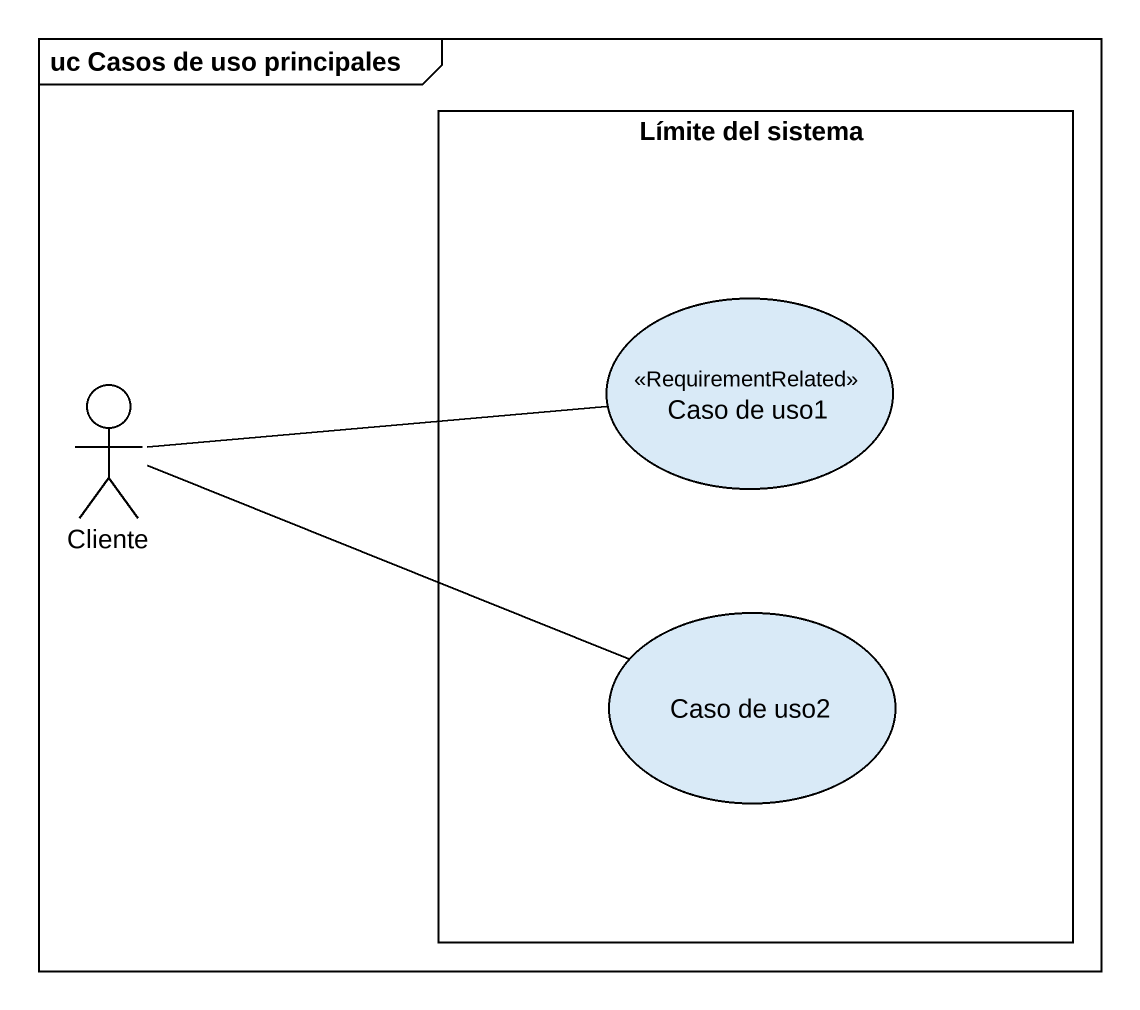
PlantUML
@startuml
mainframe uc Casos de uso principales
rectangle "Límite del sistema" as Límite_del_sistema {
  usecase "Caso de uso1" as Caso_de_uso1 <<RequirementRelated>>
  usecase "Caso de uso2" as Caso_de_uso2
}
actor Cliente
Cliente -right- Caso_de_uso1
Cliente -right- Caso_de_uso2
@enduml
